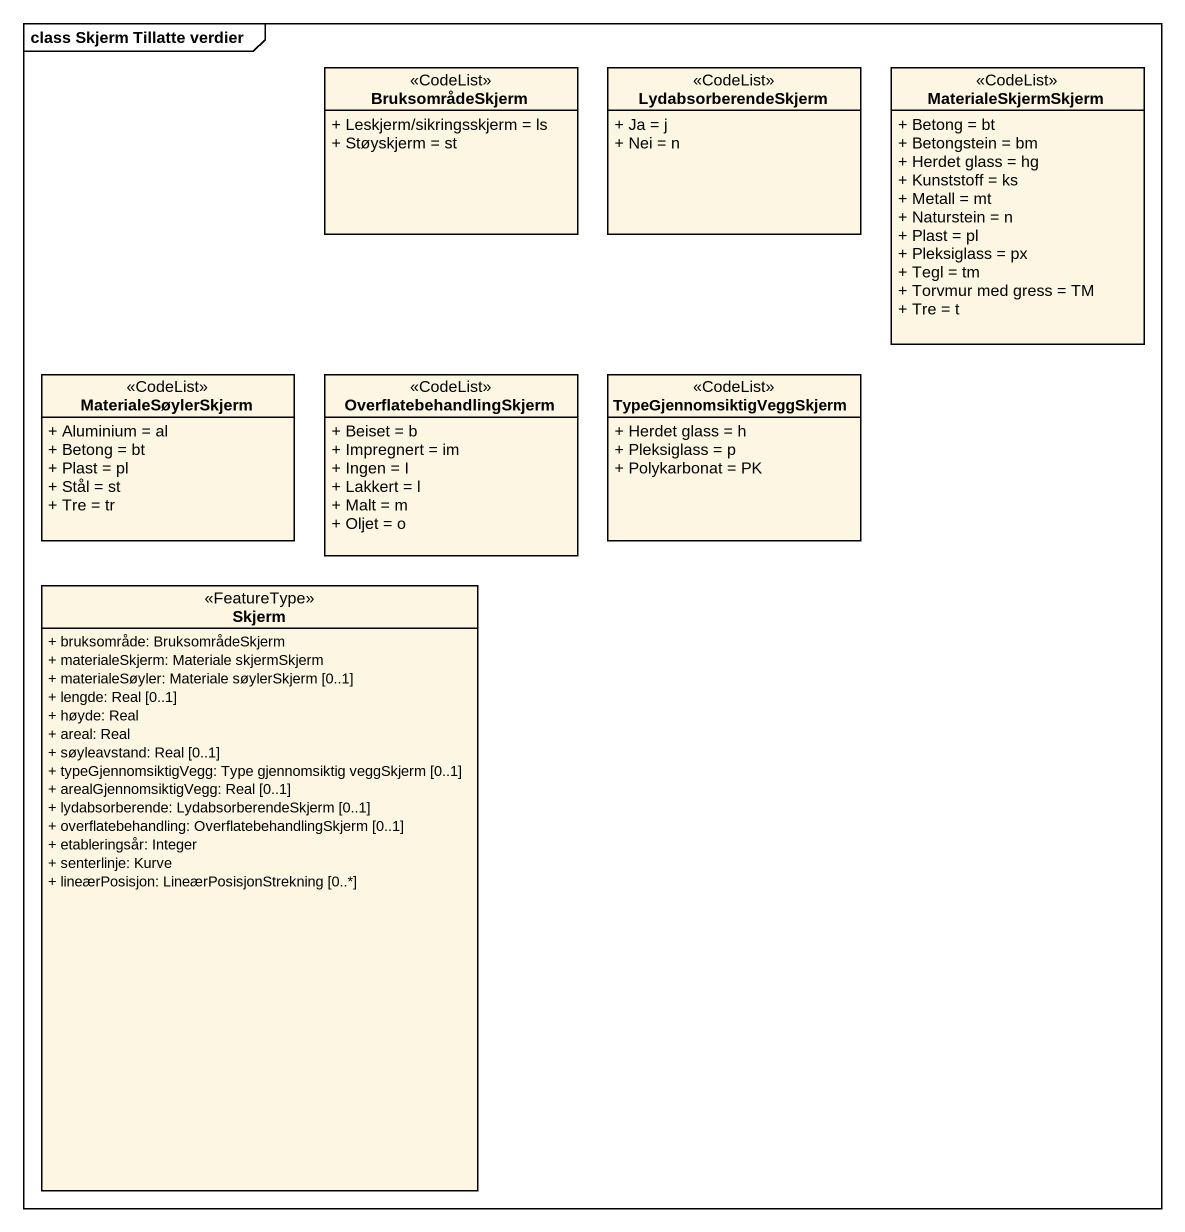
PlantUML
@startuml
mainframe class Skjerm Tillatte verdier
hide circle
hide empty members
skinparam classAttributeIconSize 0
class BruksområdeSkjerm <<CodeList>> {
  + Leskjerm/sikringsskjerm = ls
  + Støyskjerm = st
}
class LydabsorberendeSkjerm <<CodeList>> {
  + Ja = j
  + Nei = n
}
class MaterialeSkjermSkjerm <<CodeList>> {
  + Betong = bt
  + Betongstein = bm
  + Herdet glass = hg
  + Kunststoff = ks
  + Metall = mt
  + Naturstein = n
  + Plast = pl
  + Pleksiglass = px
  + Tegl = tm
  + Torvmur med gress = TM
  + Tre = t
}
class MaterialeSøylerSkjerm <<CodeList>> {
  + Aluminium = al
  + Betong = bt
  + Plast = pl
  + Stål = st
  + Tre = tr
}
class OverflatebehandlingSkjerm <<CodeList>> {
  + Beiset = b
  + Impregnert = im
  + Ingen = I
  + Lakkert = l
  + Malt = m
  + Oljet = o
}
class TypeGjennomsiktigVeggSkjerm <<CodeList>> {
  + Herdet glass = h
  + Pleksiglass = p
  + Polykarbonat = PK
}
class Skjerm <<FeatureType>> {
  + bruksområde: BruksområdeSkjerm
  + materialeSkjerm: Materiale skjermSkjerm
  + materialeSøyler: Materiale søylerSkjerm [0..1]
  + lengde: Real [0..1]
  + høyde: Real
  + areal: Real
  + søyleavstand: Real [0..1]
  + typeGjennomsiktigVegg: Type gjennomsiktig veggSkjerm [0..1]
  + arealGjennomsiktigVegg: Real [0..1]
  + lydabsorberende: LydabsorberendeSkjerm [0..1]
  + overflatebehandling: OverflatebehandlingSkjerm [0..1]
  + etableringsår: Integer
  + senterlinje: Kurve
  + lineærPosisjon: LineærPosisjonStrekning [0..*]
}
@enduml
